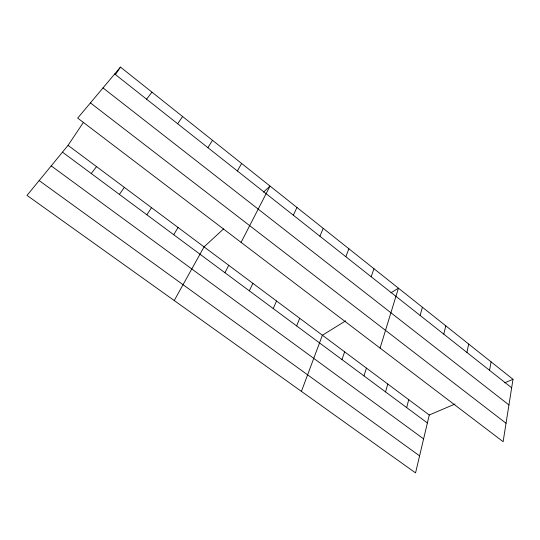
<?xml version="1.0" encoding="UTF-8"?>
<svg xmlns="http://www.w3.org/2000/svg" width="540" height="540" viewBox="0 0 540 540"><rect width="100%" height="100%" fill="white"/><g stroke="black" fill="none" stroke-linecap="round" stroke-linejoin="round"><path stroke-width="0.81" d="M513 379.296L503.125 441.686L77.686 118.105L120.467 67.102L513 379.296L504.711 382.826M489.53 370.319L491.089 361.868M466.911 352.438L468.693 344.054M454.99 404.028L429.26 415.004L415.557 472.898L27 195.392L68.053 145.361L83.491 122.303M443.786 334.152L445.797 325.843M406.661 407.572L408.726 399.674M420.14 315.454L422.388 307.226M385.533 391.892L387.781 384.041M380.079 348.098L398.439 288.185L390.879 292.862M363.974 375.894L366.424 368.098M341.975 359.573L344.635 351.83M371.189 276.757L373.943 268.697M301.421 391.385L322.4 335.232L345.674 320.834M345.85 256.723L348.881 248.765M296.615 325.917L299.707 318.296M319.91 236.216L323.224 228.359M273.22 308.556L276.541 301.003M293.341 215.21L296.953 207.461M249.332 290.824L252.889 283.345M224.924 272.714L228.737 265.316M241.083 242.386L270.047 186.064L263.453 192.146M174.224 300.544L204.059 246.895L223.567 228.913M237.377 170.971L241.637 163.472M173.732 234.725L178.079 227.495M207.893 147.663L212.504 140.299M146.867 214.792L151.504 207.657M115.445 74.594L120.467 67.102M177.64 123.741L182.621 116.532M119.387 194.4L124.328 187.367M91.26 173.529L96.518 166.61M146.583 99.191L151.949 92.138M39.157 180.576L419.587 455.875M51.206 165.888L423.603 438.899M62.471 152.165L427.376 422.948M68.053 145.361L429.26 415.004M90.436 102.904L506.041 423.259M103.005 87.912L508.937 404.946M114.696 73.98L511.65 387.808"/></g></svg>
